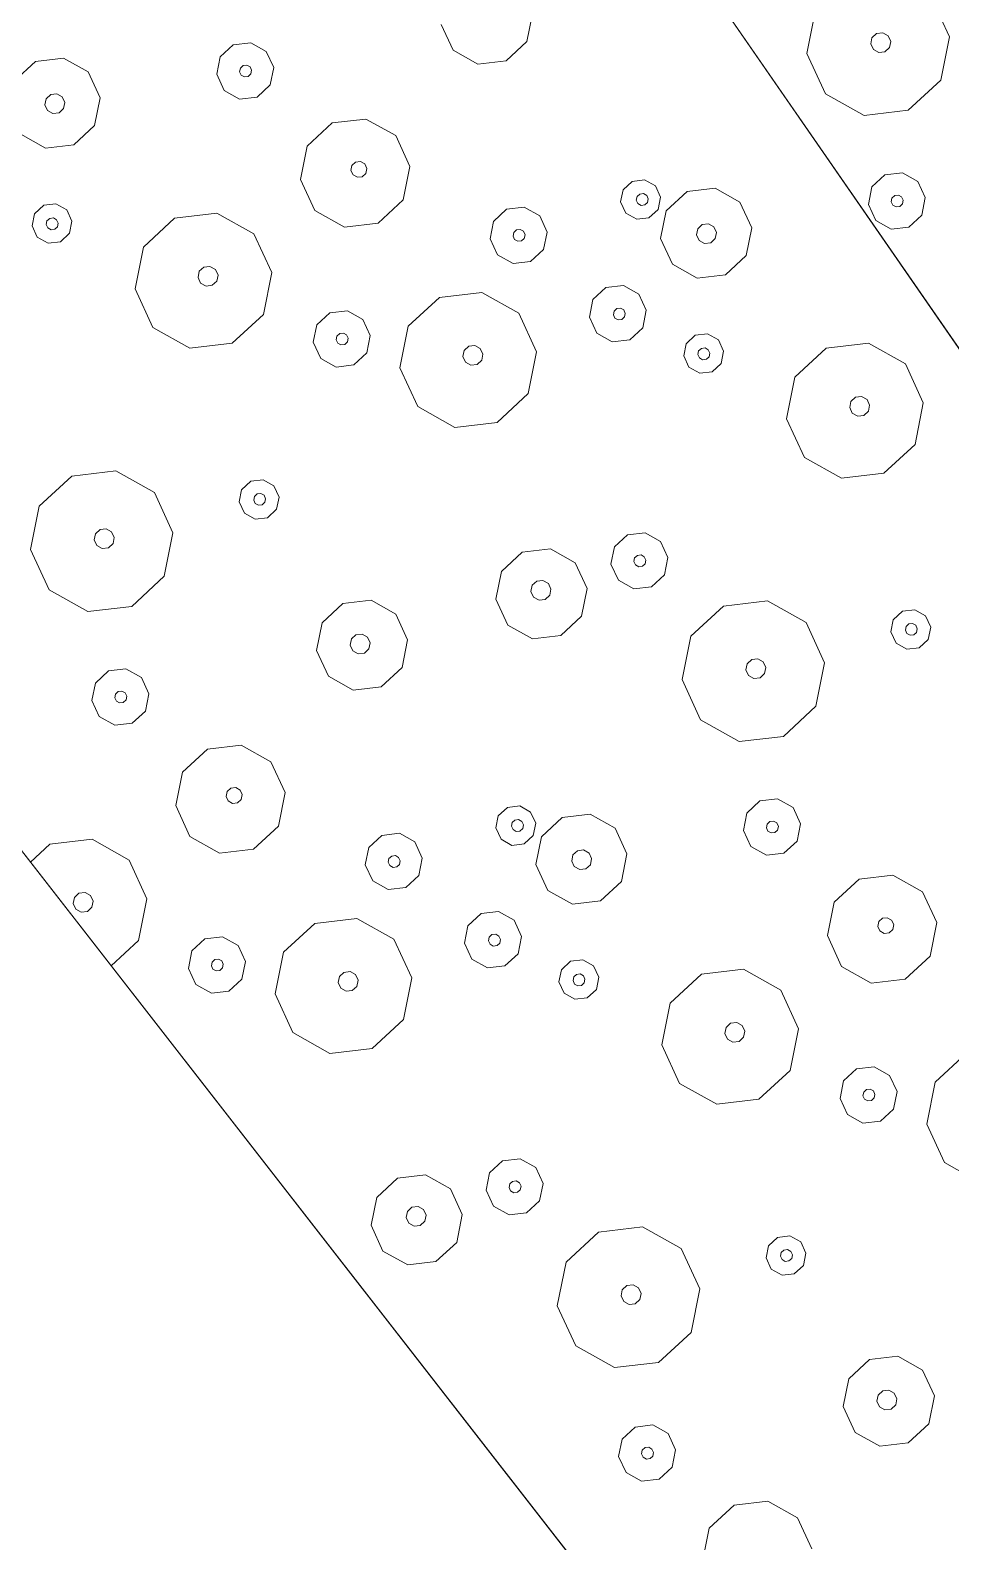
# Model space of a CAD drawing. Header units: metres. Extents: x -2858 to 512, y -1995 to 1252.
# Drawn here: x -569.978 to -567.41, y 413.151 to 417.366 of the extents above; entities that cross this region are included whole.
import ezdxf
from ezdxf.lldxf.tags import DXFTag

# ---------------------------------------------------------------- set-up
doc = ezdxf.new("R2010")
doc.units = ezdxf.units.M
doc.layers.add('Calque commun', color=7, linetype='Continuous')
doc.layers.add('Calque11', color=7, linetype='Continuous')
tags = doc.linetypes.add('HIDDENX2', pattern=[0.75, 0.5, -0.25]).pattern_tags.tags
tags[6:7] = [DXFTag(74, 4), DXFTag(75, 0), DXFTag(340, '0'), DXFTag(46, 1.0), DXFTag(50, 0.0), DXFTag(44, 0.0), DXFTag(45, 0.0)]
tags[4:5] = [DXFTag(74, 4), DXFTag(75, 0), DXFTag(340, '0'), DXFTag(46, 1.0), DXFTag(50, 0.0), DXFTag(44, 0.0), DXFTag(45, 0.0)]

# ---------------------------------------------------------------- blocks, each defined once
blk = doc.blocks.new('geometrebondepartleger')
at = {"layer": 'Calque11', "color": 7, "linetype": 'Continuous', "lineweight": 9}
blk.add_line((150.3457, 147.4392, 79), (130.1803, 35.9078, 79), dxfattribs=at)
blk = doc.blocks.new('pattern')
at = {"layer": 'Calque commun', "color": 54, "linetype": 'Continuous', "lineweight": 9}
for p, q in [((64.8599, 57.7875), (64.9281, 57.8277)), ((64.9281, 57.8277), (65.0068, 57.8202)), ((65.0068, 57.8202), (65.0661, 57.7679)), ((65.3678, 57.73), (65.4056, 57.8171)), ((64.8285, 57.7149), (64.8599, 57.7875)), ((65.0661, 57.7679), (65.0833, 57.6907)), ((64.8457, 57.6377), (64.8285, 57.7149)), ((64.9289, 57.6991), (64.9358, 57.715)), ((64.9358, 57.715), (64.9507, 57.7238)), ((64.9507, 57.7238), (64.9679, 57.7221)), ((64.9679, 57.7221), (64.9809, 57.7107)), ((65.3884, 57.6374), (65.3678, 57.73)), ((64.9326, 57.6822), (64.9289, 57.6991)), ((64.9456, 57.6707), (64.9326, 57.6822)), ((64.9628, 57.6691), (64.9456, 57.6707)), ((64.9777, 57.6779), (64.9628, 57.6691)), ((64.9846, 57.6938), (64.9777, 57.6779)), ((64.9809, 57.7107), (64.9846, 57.6938)), ((65.0833, 57.6907), (65.0518, 57.6181)), ((64.905, 57.5854), (64.8457, 57.6377)), ((65.4596, 57.5746), (65.3884, 57.6374)), ((65.0518, 57.6181), (64.9837, 57.5779)), ((65.6358, 57.6138), (65.5541, 57.5656)), ((64.9837, 57.5779), (64.905, 57.5854)), ((65.5541, 57.5656), (65.4596, 57.5746)), ((64.3307, 57.4905), (64.3565, 57.3747)), ((65.4534, 57.3498), (65.496, 57.375)), ((65.496, 57.375), (65.5452, 57.3703)), ((64.3565, 57.3747), (64.3093, 57.2658)), ((65.4338, 57.3045), (65.4534, 57.3498)), ((65.5452, 57.3703), (65.5823, 57.3376)), ((65.5823, 57.3376), (65.5931, 57.2893)), ((65.4445, 57.2562), (65.4338, 57.3045)), ((65.496, 57.2994), (65.5001, 57.3089)), ((65.4982, 57.2892), (65.496, 57.2994)), ((65.5001, 57.3089), (65.509, 57.3142)), ((65.509, 57.3142), (65.5194, 57.3132)), ((65.5194, 57.3132), (65.5272, 57.3063)), ((65.5294, 57.2962), (65.5253, 57.2866)), ((65.5272, 57.3063), (65.5294, 57.2962)), ((64.3093, 57.2658), (64.2071, 57.2055)), ((64.7889, 57.2233), (64.8027, 57.255)), ((64.8027, 57.255), (64.8325, 57.2726)), ((64.8325, 57.2726), (64.867, 57.2693)), ((64.867, 57.2693), (64.8929, 57.2464)), ((65.4816, 57.2235), (65.4445, 57.2562)), ((65.506, 57.2824), (65.4982, 57.2892)), ((65.5163, 57.2814), (65.506, 57.2824)), ((65.5253, 57.2866), (65.5163, 57.2814)), ((65.5931, 57.2893), (65.5734, 57.2439)), ((64.2071, 57.2055), (64.089, 57.2167)), ((64.7965, 57.1895), (64.7889, 57.2233)), ((64.8267, 57.2204), (64.8308, 57.2299)), ((64.829, 57.2103), (64.8267, 57.2204)), ((64.8368, 57.2034), (64.829, 57.2103)), ((64.8308, 57.2299), (64.8398, 57.2352)), ((64.8398, 57.2352), (64.8501, 57.2342)), ((64.856, 57.2077), (64.8471, 57.2024)), ((64.8501, 57.2342), (64.8579, 57.2273)), ((64.8602, 57.2172), (64.856, 57.2077)), ((64.8579, 57.2273), (64.8602, 57.2172)), ((64.9004, 57.2126), (64.8867, 57.1809)), ((64.8929, 57.2464), (64.9004, 57.2126)), ((65.5308, 57.2188), (65.4816, 57.2235)), ((65.5734, 57.2439), (65.5308, 57.2188)), ((64.2973, 57.1439), (64.3399, 57.1691)), ((64.3399, 57.1691), (64.3891, 57.1644)), ((64.3891, 57.1644), (64.4262, 57.1317)), ((64.8224, 57.1666), (64.7965, 57.1895)), ((64.8569, 57.1633), (64.8224, 57.1666)), ((64.8471, 57.2024), (64.8368, 57.2034)), ((64.8867, 57.1809), (64.8569, 57.1633)), ((64.2777, 57.0986), (64.2973, 57.1439)), ((64.4262, 57.1317), (64.4369, 57.0834)), ((65.0744, 57.1007), (65.1809, 57.1635)), ((65.1809, 57.1635), (65.3039, 57.1518)), ((65.3039, 57.1518), (65.3966, 57.07)), ((64.2884, 57.0503), (64.2777, 57.0986)), ((64.3399, 57.0935), (64.344, 57.103)), ((64.3421, 57.0833), (64.3399, 57.0935)), ((64.3499, 57.0764), (64.3421, 57.0833)), ((64.344, 57.103), (64.3529, 57.1083)), ((64.3529, 57.1083), (64.3633, 57.1073)), ((64.3692, 57.0807), (64.3602, 57.0755)), ((64.3633, 57.1073), (64.371, 57.1004)), ((64.3733, 57.0903), (64.3692, 57.0807)), ((64.371, 57.1004), (64.3733, 57.0903)), ((64.4369, 57.0834), (64.4173, 57.038)), ((65.0252, 56.9873), (65.0744, 57.1007)), ((64.3255, 57.0176), (64.2884, 57.0503)), ((64.3602, 57.0755), (64.3499, 57.0764)), ((64.4173, 57.038), (64.3747, 57.0129)), ((65.3966, 57.07), (65.4234, 56.9493)), ((64.3747, 57.0129), (64.3255, 57.0176)), ((65.1933, 56.9874), (65.2082, 56.9962)), ((65.2082, 56.9962), (65.2255, 56.9946)), ((63.8724, 56.9119), (63.9541, 56.9602)), ((63.9541, 56.9602), (64.0486, 56.9512)), ((65.0521, 56.8666), (65.0252, 56.9873)), ((65.1864, 56.9715), (65.1933, 56.9874)), ((65.1902, 56.9546), (65.1864, 56.9715)), ((65.2032, 56.9432), (65.1902, 56.9546)), ((65.2255, 56.9946), (65.2384, 56.9831)), ((65.2422, 56.9662), (65.2353, 56.9503)), ((65.2384, 56.9831), (65.2422, 56.9662)), ((63.8346, 56.8249), (63.8724, 56.9119)), ((64.0486, 56.9512), (64.1198, 56.8884)), ((65.2204, 56.9415), (65.2032, 56.9432)), ((65.2353, 56.9503), (65.2204, 56.9415)), ((65.4234, 56.9493), (65.3743, 56.8359)), ((64.1198, 56.8884), (64.1404, 56.7957)), ((64.3499, 56.822), (64.4521, 56.8823)), ((64.4521, 56.8823), (64.5702, 56.8711)), ((64.5702, 56.8711), (64.6592, 56.7925)), ((63.9564, 56.8262), (63.9683, 56.8332)), ((63.9683, 56.8332), (63.9821, 56.8319)), ((63.9821, 56.8319), (63.9924, 56.8228)), ((65.1448, 56.7848), (65.0521, 56.8666)), ((65.3743, 56.8359), (65.2678, 56.7731)), ((63.8553, 56.7322), (63.8346, 56.8249)), ((63.9509, 56.8135), (63.9564, 56.8262)), ((63.9539, 56.8), (63.9509, 56.8135)), ((63.9642, 56.7908), (63.9539, 56.8)), ((63.978, 56.7895), (63.9642, 56.7908)), ((63.9899, 56.7965), (63.978, 56.7895)), ((63.9954, 56.8092), (63.9899, 56.7965)), ((63.9924, 56.8228), (63.9954, 56.8092)), ((64.1404, 56.7957), (64.1027, 56.7086)), ((64.3027, 56.7131), (64.3499, 56.822)), ((64.6592, 56.7925), (64.685, 56.6767)), ((65.2678, 56.7731), (65.1448, 56.7848)), ((63.9264, 56.6694), (63.8553, 56.7322)), ((64.1027, 56.7086), (64.0209, 56.6604)), ((64.3285, 56.5973), (64.3027, 56.7131)), ((64.448, 56.6989), (64.4549, 56.7148)), ((64.4549, 56.7148), (64.4698, 56.7236)), ((64.4698, 56.7236), (64.487, 56.722)), ((64.487, 56.722), (64.5, 56.7105)), ((64.5, 56.7105), (64.5038, 56.6936)), ((64.0209, 56.6604), (63.9264, 56.6694)), ((64.4518, 56.682), (64.448, 56.6989)), ((64.4647, 56.6706), (64.4518, 56.682)), ((64.482, 56.6689), (64.4647, 56.6706)), ((64.4969, 56.6777), (64.482, 56.6689)), ((64.5038, 56.6936), (64.4969, 56.6777)), ((64.685, 56.6767), (64.6378, 56.5679)), ((64.4175, 56.5188), (64.3285, 56.5973)), ((65.1271, 56.5337), (65.1468, 56.5791)), ((65.1468, 56.5791), (65.1894, 56.6042)), ((65.1894, 56.6042), (65.2386, 56.5995)), ((65.2386, 56.5995), (65.2757, 56.5668)), ((64.6378, 56.5679), (64.5356, 56.5075)), ((65.1379, 56.4855), (65.1271, 56.5337)), ((65.1893, 56.5286), (65.1935, 56.5381)), ((65.1935, 56.5381), (65.2024, 56.5434)), ((65.2024, 56.5434), (65.2127, 56.5424)), ((65.2127, 56.5424), (65.2205, 56.5356)), ((65.2205, 56.5356), (65.2228, 56.5254)), ((65.2757, 56.5668), (65.2864, 56.5186)), ((64.5356, 56.5075), (64.4175, 56.5188)), ((65.1916, 56.5185), (65.1893, 56.5286)), ((65.1994, 56.5116), (65.1916, 56.5185)), ((65.2097, 56.5106), (65.1994, 56.5116)), ((65.2186, 56.5159), (65.2097, 56.5106)), ((65.2228, 56.5254), (65.2186, 56.5159)), ((65.2864, 56.5186), (65.2667, 56.4732)), ((65.3619, 56.4687), (65.43, 56.5089)), ((65.43, 56.5089), (65.5087, 56.5014)), ((65.5087, 56.5014), (65.568, 56.4491)), ((63.9203, 56.4446), (63.9628, 56.4698)), ((63.9628, 56.4698), (64.0121, 56.4651)), ((64.0121, 56.4651), (64.0491, 56.4324)), ((65.1749, 56.4527), (65.1379, 56.4855)), ((65.2242, 56.4481), (65.1749, 56.4527)), ((65.2667, 56.4732), (65.2242, 56.4481)), ((65.3304, 56.3962), (65.3619, 56.4687)), ((65.568, 56.4491), (65.5852, 56.3719)), ((63.9006, 56.3993), (63.9203, 56.4446)), ((63.9669, 56.4037), (63.9759, 56.409)), ((63.9759, 56.409), (63.9862, 56.408)), ((63.9862, 56.408), (63.994, 56.4011)), ((64.0491, 56.4324), (64.0599, 56.3841)), ((63.2695, 56.3498), (63.2993, 56.3674)), ((63.2993, 56.3674), (63.3338, 56.3641)), ((63.3338, 56.3641), (63.3597, 56.3412)), ((63.9114, 56.351), (63.9006, 56.3993)), ((63.9628, 56.3942), (63.9669, 56.4037)), ((63.9651, 56.384), (63.9628, 56.3942)), ((63.9728, 56.3772), (63.9651, 56.384)), ((63.9832, 56.3762), (63.9728, 56.3772)), ((63.9921, 56.3814), (63.9832, 56.3762)), ((63.9962, 56.391), (63.9921, 56.3814)), ((63.994, 56.4011), (63.9962, 56.391)), ((64.0599, 56.3841), (64.0402, 56.3387)), ((65.3476, 56.3189), (65.3304, 56.3962)), ((65.4234, 56.3788), (65.4303, 56.3947)), ((65.4271, 56.3619), (65.4234, 56.3788)), ((65.4303, 56.3947), (65.4452, 56.4035)), ((65.4452, 56.4035), (65.4624, 56.4018)), ((65.4624, 56.4018), (65.4754, 56.3904)), ((65.4791, 56.3735), (65.4722, 56.3576)), ((65.4754, 56.3904), (65.4791, 56.3735)), ((65.5852, 56.3719), (65.5538, 56.2993)), ((63.2558, 56.3181), (63.2695, 56.3498)), ((63.2935, 56.3152), (63.2977, 56.3247)), ((63.2977, 56.3247), (63.3066, 56.33)), ((63.3066, 56.33), (63.3169, 56.329)), ((63.3169, 56.329), (63.3247, 56.3221)), ((63.3247, 56.3221), (63.327, 56.312)), ((63.3597, 56.3412), (63.3673, 56.3074)), ((63.9484, 56.3183), (63.9114, 56.351)), ((64.0402, 56.3387), (63.9976, 56.3136)), ((64.6146, 56.3111), (64.6444, 56.3287)), ((64.6444, 56.3287), (64.6788, 56.3254)), ((64.6788, 56.3254), (64.7048, 56.3025)), ((65.4401, 56.3504), (65.4271, 56.3619)), ((65.4573, 56.3488), (65.4401, 56.3504)), ((65.4722, 56.3576), (65.4573, 56.3488)), ((63.2633, 56.2843), (63.2558, 56.3181)), ((63.2892, 56.2614), (63.2633, 56.2843)), ((63.2958, 56.3051), (63.2935, 56.3152)), ((63.3036, 56.2982), (63.2958, 56.3051)), ((63.3139, 56.2972), (63.3036, 56.2982)), ((63.3228, 56.3025), (63.3139, 56.2972)), ((63.327, 56.312), (63.3228, 56.3025)), ((63.3673, 56.3074), (63.3535, 56.2757)), ((63.9976, 56.3136), (63.9484, 56.3183)), ((64.6008, 56.2793), (64.6146, 56.3111)), ((64.6083, 56.2455), (64.6008, 56.2793)), ((64.6403, 56.2766), (64.6444, 56.2861)), ((64.6444, 56.2861), (64.6533, 56.2914)), ((64.6533, 56.2914), (64.6637, 56.2904)), ((64.6637, 56.2904), (64.6715, 56.2835)), ((64.6715, 56.2835), (64.6737, 56.2734)), ((64.7048, 56.3025), (64.7123, 56.2687)), ((65.4069, 56.2666), (65.3476, 56.3189)), ((65.5538, 56.2993), (65.4856, 56.2591)), ((63.3237, 56.2581), (63.2892, 56.2614)), ((63.3535, 56.2757), (63.3237, 56.2581)), ((63.5412, 56.1955), (63.6477, 56.2583)), ((63.6477, 56.2583), (63.7707, 56.2466)), ((63.7707, 56.2466), (63.8634, 56.1648)), ((64.6343, 56.2226), (64.6083, 56.2455)), ((64.6425, 56.2664), (64.6403, 56.2766)), ((64.6503, 56.2596), (64.6425, 56.2664)), ((64.6606, 56.2586), (64.6503, 56.2596)), ((64.6696, 56.2639), (64.6606, 56.2586)), ((64.6985, 56.2369), (64.6687, 56.2193)), ((64.6737, 56.2734), (64.6696, 56.2639)), ((64.7123, 56.2687), (64.6985, 56.2369)), ((65.4856, 56.2591), (65.4069, 56.2666)), ((63.4921, 56.0821), (63.5412, 56.1955)), ((64.6687, 56.2193), (64.6343, 56.2226)), ((63.8634, 56.1648), (63.8903, 56.0441)), ((64.3059, 56.14), (64.374, 56.1802)), ((64.374, 56.1802), (64.4527, 56.1727)), ((64.4527, 56.1727), (64.512, 56.1204)), ((64.2744, 56.0674), (64.3059, 56.14)), ((64.512, 56.1204), (64.5292, 56.0432)), ((63.5189, 55.9614), (63.4921, 56.0821)), ((63.6533, 56.0663), (63.6602, 56.0822)), ((63.6602, 56.0822), (63.6751, 56.091)), ((63.6751, 56.091), (63.6923, 56.0894)), ((63.6923, 56.0894), (63.7053, 56.0779)), ((63.7053, 56.0779), (63.709, 56.061)), ((64.3746, 56.0598), (64.3815, 56.0756)), ((64.3815, 56.0756), (64.3964, 56.0844)), ((64.3964, 56.0844), (64.4136, 56.0828)), ((64.4136, 56.0828), (64.4266, 56.0713)), ((64.4266, 56.0713), (64.4304, 56.0545)), ((64.6539, 56.029), (64.6736, 56.0744)), ((64.6736, 56.0744), (64.7162, 56.0995)), ((64.7162, 56.0995), (64.7654, 56.0948)), ((64.7654, 56.0948), (64.8024, 56.0621)), ((63.657, 56.0494), (63.6533, 56.0663)), ((63.67, 56.038), (63.657, 56.0494)), ((63.6872, 56.0363), (63.67, 56.038)), ((63.7021, 56.0451), (63.6872, 56.0363)), ((63.709, 56.061), (63.7021, 56.0451)), ((63.8903, 56.0441), (63.8411, 55.9307)), ((64.2916, 55.9902), (64.2744, 56.0674)), ((64.3784, 56.0429), (64.3746, 56.0598)), ((64.3914, 56.0314), (64.3784, 56.0429)), ((64.4086, 56.0298), (64.3914, 56.0314)), ((64.4235, 56.0386), (64.4086, 56.0298)), ((64.4304, 56.0545), (64.4235, 56.0386)), ((64.5292, 56.0432), (64.4978, 55.9706)), ((64.6647, 55.9808), (64.6539, 56.029)), ((64.7148, 56.0268), (64.7189, 56.0364)), ((64.7171, 56.0167), (64.7148, 56.0268)), ((64.7189, 56.0364), (64.7279, 56.0416)), ((64.7279, 56.0416), (64.7382, 56.0406)), ((64.7382, 56.0406), (64.746, 56.0338)), ((64.746, 56.0338), (64.7483, 56.0236)), ((64.8024, 56.0621), (64.8132, 56.0139)), ((64.3509, 55.9379), (64.2916, 55.9902)), ((64.7249, 56.0098), (64.7171, 56.0167)), ((64.7352, 56.0088), (64.7249, 56.0098)), ((64.7441, 56.0141), (64.7352, 56.0088)), ((64.7483, 56.0236), (64.7441, 56.0141)), ((64.8132, 56.0139), (64.7935, 55.9685)), ((64.964, 55.9236), (65.0662, 55.9839)), ((65.0662, 55.9839), (65.1843, 55.9727)), ((62.8168, 55.9168), (62.9189, 55.9771)), ((62.9189, 55.9771), (63.0371, 55.9659)), ((63.0371, 55.9659), (63.126, 55.8874)), ((63.6116, 55.8796), (63.5189, 55.9614)), ((64.4978, 55.9706), (64.4296, 55.9304)), ((64.7017, 55.948), (64.6647, 55.9808)), ((64.751, 55.9434), (64.7017, 55.948)), ((64.7935, 55.9685), (64.751, 55.9434)), ((65.1843, 55.9727), (65.2732, 55.8941)), ((62.7695, 55.8079), (62.8168, 55.9168)), ((63.8411, 55.9307), (63.7346, 55.8679)), ((64.4296, 55.9304), (64.3509, 55.9379)), ((64.4122, 55.8936), (64.442, 55.9111)), ((64.442, 55.9111), (64.4764, 55.9079)), ((64.4764, 55.9079), (64.5024, 55.885)), ((64.9168, 55.8147), (64.964, 55.9236)), ((63.126, 55.8874), (63.1518, 55.7715)), ((63.7346, 55.8679), (63.6116, 55.8796)), ((64.3984, 55.8618), (64.4122, 55.8936)), ((64.4059, 55.828), (64.3984, 55.8618)), ((64.4341, 55.8614), (64.4382, 55.871)), ((64.4363, 55.8513), (64.4341, 55.8614)), ((64.4382, 55.871), (64.4471, 55.8762)), ((64.4471, 55.8762), (64.4575, 55.8752)), ((64.4575, 55.8752), (64.4653, 55.8684)), ((64.4675, 55.8582), (64.4634, 55.8487)), ((64.4653, 55.8684), (64.4675, 55.8582)), ((64.5024, 55.885), (64.5099, 55.8512)), ((65.2732, 55.8941), (65.299, 55.7783)), ((62.9217, 55.8096), (62.9366, 55.8184)), ((62.9366, 55.8184), (62.9538, 55.8168)), ((62.9538, 55.8168), (62.9668, 55.8053)), ((64.4319, 55.8051), (64.4059, 55.828)), ((64.4441, 55.8444), (64.4363, 55.8513)), ((64.4544, 55.8434), (64.4441, 55.8444)), ((64.4634, 55.8487), (64.4544, 55.8434)), ((64.4961, 55.8194), (64.4663, 55.8018)), ((64.5099, 55.8512), (64.4961, 55.8194)), ((65.062, 55.8005), (65.0689, 55.8164)), ((65.0689, 55.8164), (65.0838, 55.8252)), ((65.0838, 55.8252), (65.1011, 55.8236)), ((65.1011, 55.8236), (65.114, 55.8121)), ((62.7953, 55.6921), (62.7695, 55.8079)), ((62.9148, 55.7937), (62.9217, 55.8096)), ((62.9186, 55.7768), (62.9148, 55.7937)), ((62.9316, 55.7654), (62.9186, 55.7768)), ((62.9706, 55.7884), (62.9637, 55.7725)), ((62.9668, 55.8053), (62.9706, 55.7884)), ((64.4663, 55.8018), (64.4319, 55.8051)), ((64.9426, 55.6989), (64.9168, 55.8147)), ((65.0658, 55.7836), (65.062, 55.8005)), ((65.0788, 55.7722), (65.0658, 55.7836)), ((65.1109, 55.7793), (65.096, 55.7705)), ((65.1178, 55.7952), (65.1109, 55.7793)), ((65.114, 55.8121), (65.1178, 55.7952)), ((65.299, 55.7783), (65.2518, 55.6694)), ((62.9488, 55.7638), (62.9316, 55.7654)), ((62.9637, 55.7725), (62.9488, 55.7638)), ((63.1518, 55.7715), (63.1046, 55.6627)), ((64.6955, 55.7225), (64.7381, 55.7477)), ((64.7381, 55.7477), (64.7873, 55.743)), ((64.7873, 55.743), (64.8244, 55.7103)), ((65.096, 55.7705), (65.0788, 55.7722)), ((62.8843, 55.6136), (62.7953, 55.6921)), ((63.6136, 55.6739), (63.6562, 55.699)), ((63.6562, 55.699), (63.7054, 55.6943)), ((63.7054, 55.6943), (63.7425, 55.6616)), ((64.6758, 55.6772), (64.6955, 55.7225)), ((64.8244, 55.7103), (64.8351, 55.662)), ((65.0315, 55.6204), (64.9426, 55.6989)), ((63.1046, 55.6627), (63.0024, 55.6023)), ((63.594, 55.6285), (63.6136, 55.6739)), ((63.7425, 55.6616), (63.7532, 55.6134)), ((64.6866, 55.6289), (64.6758, 55.6772)), ((64.738, 55.6721), (64.7422, 55.6816)), ((64.7403, 55.6619), (64.738, 55.6721)), ((64.7481, 55.6551), (64.7403, 55.6619)), ((64.7422, 55.6816), (64.7511, 55.6869)), ((64.7584, 55.6541), (64.7481, 55.6551)), ((64.7511, 55.6869), (64.7614, 55.6859)), ((64.7674, 55.6593), (64.7584, 55.6541)), ((64.7614, 55.6859), (64.7692, 55.679)), ((64.7715, 55.6689), (64.7674, 55.6593)), ((64.7692, 55.679), (64.7715, 55.6689)), ((64.8351, 55.662), (64.8155, 55.6166)), ((65.2518, 55.6694), (65.1496, 55.6091)), ((63.0024, 55.6023), (62.8843, 55.6136)), ((63.6047, 55.5803), (63.594, 55.6285)), ((63.6562, 55.6234), (63.6603, 55.6329)), ((63.6584, 55.6133), (63.6562, 55.6234)), ((63.6662, 55.6064), (63.6584, 55.6133)), ((63.6603, 55.6329), (63.6692, 55.6382)), ((63.6765, 55.6054), (63.6662, 55.6064)), ((63.6692, 55.6382), (63.6796, 55.6372)), ((63.6855, 55.6107), (63.6765, 55.6054)), ((63.6796, 55.6372), (63.6873, 55.6304)), ((63.6896, 55.6202), (63.6855, 55.6107)), ((63.6873, 55.6304), (63.6896, 55.6202)), ((63.7532, 55.6134), (63.7336, 55.568)), ((64.7237, 55.5962), (64.6866, 55.6289)), ((64.8155, 55.6166), (64.7729, 55.5915)), ((65.1496, 55.6091), (65.0315, 55.6204)), ((62.3871, 55.5395), (62.4297, 55.5646)), ((62.4297, 55.5646), (62.4789, 55.5599)), ((63.6418, 55.5476), (63.6047, 55.5803)), ((63.7336, 55.568), (63.691, 55.5429)), ((63.7972, 55.491), (63.8287, 55.5635)), ((63.8287, 55.5635), (63.8968, 55.6038)), ((63.8968, 55.6038), (63.9756, 55.5963)), ((63.9756, 55.5963), (64.0349, 55.5439)), ((64.7729, 55.5915), (64.7237, 55.5962)), ((65.2398, 55.5476), (65.2824, 55.5727)), ((65.2824, 55.5727), (65.3316, 55.568)), ((65.3316, 55.568), (65.3687, 55.5353)), ((62.3674, 55.4941), (62.3871, 55.5395)), ((62.4789, 55.5599), (62.516, 55.5272)), ((62.516, 55.5272), (62.5267, 55.4789)), ((63.691, 55.5429), (63.6418, 55.5476)), ((64.0349, 55.5439), (64.0521, 55.4667)), ((65.2202, 55.5022), (65.2398, 55.5476)), ((65.3687, 55.5353), (65.3794, 55.487)), ((62.3782, 55.4458), (62.3674, 55.4941)), ((62.4296, 55.489), (62.4338, 55.4985)), ((62.4319, 55.4788), (62.4296, 55.489)), ((62.4397, 55.472), (62.4319, 55.4788)), ((62.4338, 55.4985), (62.4427, 55.5038)), ((62.4427, 55.5038), (62.453, 55.5028)), ((62.453, 55.5028), (62.4608, 55.4959)), ((62.4631, 55.4858), (62.4589, 55.4762)), ((62.4608, 55.4959), (62.4631, 55.4858)), ((62.5267, 55.4789), (62.507, 55.4336)), ((63.8144, 55.4137), (63.7972, 55.491)), ((63.8902, 55.4736), (63.8971, 55.4895)), ((63.8971, 55.4895), (63.912, 55.4983)), ((63.912, 55.4983), (63.9292, 55.4966)), ((63.9292, 55.4966), (63.9422, 55.4852)), ((63.9422, 55.4852), (63.9459, 55.4683)), ((65.2309, 55.454), (65.2202, 55.5022)), ((65.2823, 55.4971), (65.2865, 55.5066)), ((65.2846, 55.487), (65.2823, 55.4971)), ((65.2924, 55.4801), (65.2846, 55.487)), ((65.2865, 55.5066), (65.2954, 55.5119)), ((65.3027, 55.4791), (65.2924, 55.4801)), ((65.2954, 55.5119), (65.3058, 55.5109)), ((65.3117, 55.4844), (65.3027, 55.4791)), ((65.3058, 55.5109), (65.3135, 55.504)), ((65.3158, 55.4939), (65.3117, 55.4844)), ((65.3135, 55.504), (65.3158, 55.4939)), ((65.3794, 55.487), (65.3598, 55.4417)), ((62.4152, 55.4131), (62.3782, 55.4458)), ((62.45, 55.471), (62.4397, 55.472)), ((62.4589, 55.4762), (62.45, 55.471)), ((63.894, 55.4567), (63.8902, 55.4736)), ((63.9069, 55.4452), (63.894, 55.4567)), ((63.9242, 55.4436), (63.9069, 55.4452)), ((63.9391, 55.4524), (63.9242, 55.4436)), ((63.9459, 55.4683), (63.9391, 55.4524)), ((64.0521, 55.4667), (64.0206, 55.3941)), ((65.268, 55.4212), (65.2309, 55.454)), ((65.3598, 55.4417), (65.3172, 55.4165)), ((62.4645, 55.4084), (62.4152, 55.4131)), ((62.507, 55.4336), (62.4645, 55.4084)), ((63.0676, 55.3741), (63.0814, 55.4059)), ((63.0814, 55.4059), (63.1112, 55.4235)), ((63.1112, 55.4235), (63.1457, 55.4202)), ((63.1457, 55.4202), (63.1716, 55.3973)), ((63.1716, 55.3973), (63.1791, 55.3635)), ((63.8737, 55.3614), (63.8144, 55.4137)), ((64.0206, 55.3941), (63.9525, 55.3539)), ((65.3172, 55.4165), (65.268, 55.4212)), ((62.0081, 55.2903), (62.1145, 55.3531)), ((62.1145, 55.3531), (62.2375, 55.3414)), ((63.0752, 55.3403), (63.0676, 55.3741)), ((63.1071, 55.3714), (63.1112, 55.3809)), ((63.1093, 55.3612), (63.1071, 55.3714)), ((63.1171, 55.3544), (63.1093, 55.3612)), ((63.1112, 55.3809), (63.1202, 55.3862)), ((63.1275, 55.3534), (63.1171, 55.3544)), ((63.1202, 55.3862), (63.1305, 55.3852)), ((63.1364, 55.3587), (63.1275, 55.3534)), ((63.1305, 55.3852), (63.1383, 55.3783)), ((63.1405, 55.3682), (63.1364, 55.3587)), ((63.1383, 55.3783), (63.1405, 55.3682)), ((63.1791, 55.3635), (63.1654, 55.3317)), ((63.9525, 55.3539), (63.8737, 55.3614)), ((64.8149, 55.3156), (64.8966, 55.3639)), ((64.8966, 55.3639), (64.9911, 55.3549)), ((64.9911, 55.3549), (65.0623, 55.292)), ((62.2375, 55.3414), (62.3302, 55.2596)), ((63.1011, 55.3174), (63.0752, 55.3403)), ((63.1356, 55.3142), (63.1011, 55.3174)), ((63.1654, 55.3317), (63.1356, 55.3142)), ((64.2693, 55.286), (64.3374, 55.3262)), ((64.3374, 55.3262), (64.4161, 55.3187)), ((64.4161, 55.3187), (64.4754, 55.2663)), ((64.7771, 55.2285), (64.8149, 55.3156)), ((61.9589, 55.1769), (62.0081, 55.2903)), ((62.7727, 55.2348), (62.8408, 55.2751)), ((62.8408, 55.2751), (62.9196, 55.2675)), ((62.9196, 55.2675), (62.9789, 55.2152)), ((64.2378, 55.2134), (64.2693, 55.286)), ((65.0623, 55.292), (65.0829, 55.1994)), ((65.2924, 55.2257), (65.3946, 55.286)), ((65.3946, 55.286), (65.4985, 55.2761)), ((62.3302, 55.2596), (62.3571, 55.1389)), ((62.7412, 55.1623), (62.7727, 55.2348)), ((64.4754, 55.2663), (64.4926, 55.1891)), ((64.7978, 55.1358), (64.7771, 55.2285)), ((64.8933, 55.2171), (64.8989, 55.2298)), ((64.8989, 55.2298), (64.9108, 55.2369)), ((64.9108, 55.2369), (64.9246, 55.2355)), ((64.9246, 55.2355), (64.9349, 55.2264)), ((64.9349, 55.2264), (64.938, 55.2129)), ((65.2452, 55.1168), (65.2924, 55.2257)), ((62.127, 55.177), (62.1419, 55.1858)), ((62.1419, 55.1858), (62.1591, 55.1842)), ((62.1591, 55.1842), (62.1721, 55.1727)), ((62.9789, 55.2152), (62.9961, 55.138)), ((63.1404, 55.1692), (63.183, 55.1943)), ((63.183, 55.1943), (63.2322, 55.1896)), ((63.2322, 55.1896), (63.2693, 55.1569)), ((64.255, 55.1362), (64.2378, 55.2134)), ((64.3382, 55.1975), (64.3451, 55.2134)), ((64.342, 55.1806), (64.3382, 55.1975)), ((64.3451, 55.2134), (64.36, 55.2222)), ((64.36, 55.2222), (64.3772, 55.2206)), ((64.3772, 55.2206), (64.3902, 55.2091)), ((64.394, 55.1922), (64.3871, 55.1763)), ((64.3902, 55.2091), (64.394, 55.1922)), ((64.4926, 55.1891), (64.4612, 55.1165)), ((64.8964, 55.2036), (64.8933, 55.2171)), ((64.9067, 55.1945), (64.8964, 55.2036)), ((64.9205, 55.1931), (64.9067, 55.1945)), ((64.9324, 55.2002), (64.9205, 55.1931)), ((64.938, 55.2129), (64.9324, 55.2002)), ((65.0829, 55.1994), (65.0452, 55.1123)), ((62.1201, 55.1611), (62.127, 55.177)), ((62.1239, 55.1442), (62.1201, 55.1611)), ((62.1368, 55.1328), (62.1239, 55.1442)), ((62.1758, 55.1558), (62.169, 55.1399)), ((62.1721, 55.1727), (62.1758, 55.1558)), ((62.7584, 55.085), (62.7412, 55.1623)), ((62.8414, 55.1546), (62.8483, 55.1704)), ((62.8452, 55.1377), (62.8414, 55.1546)), ((62.8483, 55.1704), (62.8632, 55.1792)), ((62.8632, 55.1792), (62.8805, 55.1776)), ((62.8805, 55.1776), (62.8934, 55.1661)), ((62.8972, 55.1493), (62.8903, 55.1334)), ((62.8934, 55.1661), (62.8972, 55.1493)), ((63.1207, 55.1238), (63.1404, 55.1692)), ((63.2693, 55.1569), (63.28, 55.1087)), ((64.3549, 55.1692), (64.342, 55.1806)), ((64.3722, 55.1676), (64.3549, 55.1692)), ((64.3871, 55.1763), (64.3722, 55.1676)), ((62.1541, 55.1311), (62.1368, 55.1328)), ((62.169, 55.1399), (62.1541, 55.1311)), ((62.3571, 55.1389), (62.3079, 55.0255)), ((62.8582, 55.1262), (62.8452, 55.1377)), ((62.8754, 55.1246), (62.8582, 55.1262)), ((62.8903, 55.1334), (62.8754, 55.1246)), ((62.9961, 55.138), (62.9646, 55.0654)), ((63.1315, 55.0756), (63.1207, 55.1238)), ((63.1816, 55.1216), (63.1858, 55.1312)), ((63.1839, 55.1115), (63.1816, 55.1216)), ((63.1917, 55.1046), (63.1839, 55.1115)), ((63.1858, 55.1312), (63.1947, 55.1364)), ((63.202, 55.1036), (63.1917, 55.1046)), ((63.1947, 55.1364), (63.205, 55.1355)), ((63.211, 55.1089), (63.202, 55.1036)), ((63.205, 55.1355), (63.2128, 55.1286)), ((63.2151, 55.1184), (63.211, 55.1089)), ((63.2128, 55.1286), (63.2151, 55.1184)), ((63.28, 55.1087), (63.2603, 55.0633)), ((64.3143, 55.0838), (64.255, 55.1362)), ((64.4612, 55.1165), (64.393, 55.0763)), ((64.8689, 55.073), (64.7978, 55.1358)), ((65.0452, 55.1123), (64.9634, 55.064)), ((65.271, 55.001), (65.2452, 55.1168)), ((65.3905, 55.1026), (65.3974, 55.1185)), ((65.3943, 55.0857), (65.3905, 55.1026)), ((65.3974, 55.1185), (65.4123, 55.1272)), ((65.4123, 55.1272), (65.4295, 55.1256)), ((65.4295, 55.1256), (65.4425, 55.1142)), ((65.4425, 55.1142), (65.4463, 55.0973)), ((62.8177, 55.0327), (62.7584, 55.085)), ((62.9646, 55.0654), (62.8965, 55.0252)), ((63.1686, 55.0428), (63.1315, 55.0756)), ((63.2603, 55.0633), (63.2178, 55.0382)), ((63.4308, 55.0184), (63.533, 55.0787)), ((63.533, 55.0787), (63.6511, 55.0675)), ((63.6511, 55.0675), (63.7401, 54.9889)), ((64.393, 55.0763), (64.3143, 55.0838)), ((64.9634, 55.064), (64.8689, 55.073)), ((65.4072, 55.0742), (65.3943, 55.0857)), ((65.4245, 55.0726), (65.4072, 55.0742)), ((65.4394, 55.0814), (65.4245, 55.0726)), ((65.4463, 55.0973), (65.4394, 55.0814)), ((62.3079, 55.0255), (62.2015, 54.9627)), ((62.8965, 55.0252), (62.8177, 55.0327)), ((63.2178, 55.0382), (63.1686, 55.0428)), ((63.3836, 54.9095), (63.4308, 55.0184)), ((62.8652, 54.9566), (62.879, 54.9884)), ((62.879, 54.9884), (62.9088, 55.006)), ((62.9088, 55.006), (62.9433, 55.0027)), ((62.9433, 55.0027), (62.9692, 54.9798)), ((62.9692, 54.9798), (62.9767, 54.946)), ((63.7401, 54.9889), (63.7659, 54.8731)), ((65.36, 54.9224), (65.271, 55.001)), ((62.8728, 54.9228), (62.8652, 54.9566)), ((62.9009, 54.9562), (62.905, 54.9658)), ((62.9032, 54.9461), (62.9009, 54.9562)), ((62.9109, 54.9392), (62.9032, 54.9461)), ((62.905, 54.9658), (62.914, 54.971)), ((62.9213, 54.9382), (62.9109, 54.9392)), ((62.914, 54.971), (62.9243, 54.97)), ((62.9302, 54.9435), (62.9213, 54.9382)), ((62.9243, 54.97), (62.9321, 54.9632)), ((62.9343, 54.953), (62.9302, 54.9435)), ((62.9321, 54.9632), (62.9343, 54.953)), ((62.9767, 54.946), (62.963, 54.9142)), ((62.8987, 54.8999), (62.8728, 54.9228)), ((62.9332, 54.8966), (62.8987, 54.8999)), ((62.963, 54.9142), (62.9332, 54.8966)), ((63.4094, 54.7937), (63.3836, 54.9095)), ((63.5289, 54.8953), (63.5358, 54.9112)), ((63.5326, 54.8784), (63.5289, 54.8953)), ((63.5358, 54.9112), (63.5507, 54.92)), ((63.5507, 54.92), (63.5679, 54.9184)), ((63.5679, 54.9184), (63.5809, 54.9069)), ((63.5846, 54.89), (63.5777, 54.8741)), ((63.5809, 54.9069), (63.5846, 54.89)), ((65.4333, 54.9154), (65.36, 54.9224)), ((63.5456, 54.867), (63.5326, 54.8784)), ((63.5628, 54.8653), (63.5456, 54.867)), ((63.5777, 54.8741), (63.5628, 54.8653)), ((63.7659, 54.8731), (63.7187, 54.7642)), ((64.8431, 54.8029), (64.8628, 54.8483)), ((64.8628, 54.8483), (64.9053, 54.8734)), ((64.9053, 54.8734), (64.9546, 54.8687)), ((64.9546, 54.8687), (64.9916, 54.836)), ((63.1427, 54.772), (63.1623, 54.8174)), ((63.1623, 54.8174), (63.2049, 54.8425)), ((63.2049, 54.8425), (63.2541, 54.8378)), ((63.2541, 54.8378), (63.2912, 54.8051)), ((63.2912, 54.8051), (63.3019, 54.7568)), ((64.9053, 54.7978), (64.9094, 54.8073)), ((64.9094, 54.8073), (64.9184, 54.8126)), ((64.9184, 54.8126), (64.9287, 54.8116)), ((64.9287, 54.8116), (64.9365, 54.8047)), ((64.9365, 54.8047), (64.9387, 54.7946)), ((64.9916, 54.836), (65.0024, 54.7878)), ((63.1534, 54.7237), (63.1427, 54.772)), ((63.2049, 54.7669), (63.209, 54.7764)), ((63.2071, 54.7567), (63.2049, 54.7669)), ((63.209, 54.7764), (63.2179, 54.7817)), ((63.2179, 54.7817), (63.2283, 54.7807)), ((63.2283, 54.7807), (63.2361, 54.7738)), ((63.2383, 54.7637), (63.2342, 54.7542)), ((63.2361, 54.7738), (63.2383, 54.7637)), ((63.4983, 54.7152), (63.4094, 54.7937)), ((63.7187, 54.7642), (63.6165, 54.7039)), ((64.212, 54.7534), (64.2418, 54.771)), ((64.2418, 54.771), (64.2763, 54.7678)), ((64.2763, 54.7678), (64.3022, 54.7449)), ((64.8539, 54.7547), (64.8431, 54.8029)), ((64.9076, 54.7877), (64.9053, 54.7978)), ((64.9153, 54.7808), (64.9076, 54.7877)), ((64.9257, 54.7798), (64.9153, 54.7808)), ((64.9346, 54.7851), (64.9257, 54.7798)), ((64.9387, 54.7946), (64.9346, 54.7851)), ((65.0024, 54.7878), (64.9827, 54.7424)), ((63.1905, 54.691), (63.1534, 54.7237)), ((63.2149, 54.7499), (63.2071, 54.7567)), ((63.2252, 54.7489), (63.2149, 54.7499)), ((63.2342, 54.7542), (63.2252, 54.7489)), ((63.3019, 54.7568), (63.2823, 54.7114)), ((64.1983, 54.7217), (64.212, 54.7534)), ((64.2058, 54.6879), (64.1983, 54.7217)), ((64.236, 54.7188), (64.2402, 54.7284)), ((64.2383, 54.7087), (64.236, 54.7188)), ((64.2402, 54.7284), (64.2491, 54.7336)), ((64.2491, 54.7336), (64.2594, 54.7327)), ((64.2594, 54.7327), (64.2672, 54.7258)), ((64.2672, 54.7258), (64.2695, 54.7157)), ((64.3022, 54.7449), (64.3098, 54.7111)), ((64.8909, 54.7219), (64.8539, 54.7547)), ((64.9401, 54.7173), (64.8909, 54.7219)), ((64.9827, 54.7424), (64.9401, 54.7173)), ((63.2397, 54.6863), (63.1905, 54.691)), ((63.2823, 54.7114), (63.2397, 54.6863)), ((63.6165, 54.7039), (63.4983, 54.7152)), ((64.2317, 54.665), (64.2058, 54.6879)), ((64.2461, 54.7018), (64.2383, 54.7087)), ((64.2564, 54.7009), (64.2461, 54.7018)), ((64.2654, 54.7061), (64.2564, 54.7009)), ((64.2695, 54.7157), (64.2654, 54.7061)), ((64.296, 54.6793), (64.2662, 54.6617)), ((64.3098, 54.7111), (64.296, 54.6793)), ((63.687, 54.597), (63.7066, 54.6424)), ((63.7066, 54.6424), (63.7492, 54.6675)), ((63.7492, 54.6675), (63.7984, 54.6628)), ((63.7984, 54.6628), (63.8355, 54.6301)), ((64.2662, 54.6617), (64.2317, 54.665)), ((64.4837, 54.5991), (64.5902, 54.6619)), ((64.5902, 54.6619), (64.7132, 54.6502)), ((64.7132, 54.6502), (64.8059, 54.5684)), ((63.6977, 54.5488), (63.687, 54.597)), ((63.7492, 54.5919), (63.7533, 54.6014)), ((63.7533, 54.6014), (63.7622, 54.6067)), ((63.7622, 54.6067), (63.7726, 54.6057)), ((63.7726, 54.6057), (63.7804, 54.5988)), ((63.7804, 54.5988), (63.7826, 54.5887)), ((63.8355, 54.6301), (63.8463, 54.5818)), ((64.4346, 54.4857), (64.4837, 54.5991)), ((63.7514, 54.5818), (63.7492, 54.5919)), ((63.7592, 54.5749), (63.7514, 54.5818)), ((63.7696, 54.5739), (63.7592, 54.5749)), ((63.7785, 54.5792), (63.7696, 54.5739)), ((63.7826, 54.5887), (63.7785, 54.5792)), ((63.8463, 54.5818), (63.8266, 54.5365)), ((64.8059, 54.5684), (64.8328, 54.4478)), ((63.7348, 54.516), (63.6977, 54.5488)), ((63.784, 54.5113), (63.7348, 54.516)), ((63.8266, 54.5365), (63.784, 54.5113)), ((64.4614, 54.365), (64.4346, 54.4857)), ((64.5958, 54.47), (64.6027, 54.4858)), ((64.5995, 54.4531), (64.5958, 54.47)), ((64.6027, 54.4858), (64.6176, 54.4946)), ((64.6176, 54.4946), (64.6348, 54.493)), ((64.6348, 54.493), (64.6478, 54.4815)), ((64.6478, 54.4815), (64.6515, 54.4647)), ((63.2817, 54.4104), (63.3635, 54.4587)), ((63.3635, 54.4587), (63.458, 54.4497)), ((63.458, 54.4497), (63.5291, 54.3868)), ((64.6125, 54.4416), (64.5995, 54.4531)), ((64.6297, 54.44), (64.6125, 54.4416)), ((64.6446, 54.4488), (64.6297, 54.44)), ((64.6515, 54.4647), (64.6446, 54.4488)), ((64.8328, 54.4478), (64.7836, 54.3344)), ((62.7361, 54.3808), (62.8042, 54.421)), ((62.8042, 54.421), (62.883, 54.4135)), ((62.883, 54.4135), (62.9423, 54.3611)), ((63.2439, 54.3233), (63.2817, 54.4104)), ((63.5291, 54.3868), (63.5498, 54.2942)), ((62.9423, 54.3611), (62.9595, 54.2839)), ((63.7593, 54.3205), (63.8614, 54.3808)), ((63.8614, 54.3808), (63.9796, 54.3695)), ((63.9796, 54.3695), (64.0685, 54.291)), ((64.5541, 54.2832), (64.4614, 54.365)), ((63.2646, 54.2306), (63.2439, 54.3233)), ((63.3602, 54.3119), (63.3657, 54.3246)), ((63.3632, 54.2984), (63.3602, 54.3119)), ((63.3736, 54.2893), (63.3632, 54.2984)), ((63.3657, 54.3246), (63.3776, 54.3317)), ((63.3776, 54.3317), (63.3914, 54.3304)), ((63.3914, 54.3304), (63.4018, 54.3212)), ((63.4048, 54.3077), (63.3993, 54.295)), ((63.4018, 54.3212), (63.4048, 54.3077)), ((63.712, 54.2116), (63.7593, 54.3205)), ((64.7836, 54.3344), (64.6771, 54.2715)), ((62.9595, 54.2839), (62.928, 54.2113)), ((63.3873, 54.2879), (63.3736, 54.2893)), ((63.3993, 54.295), (63.3873, 54.2879)), ((63.5498, 54.2942), (63.512, 54.2071)), ((64.0685, 54.291), (64.0943, 54.1752)), ((64.6771, 54.2715), (64.5541, 54.2832)), ((63.3357, 54.1678), (63.2646, 54.2306)), ((63.8573, 54.1974), (63.8642, 54.2133)), ((63.8642, 54.2133), (63.8791, 54.2221)), ((63.8791, 54.2221), (63.8963, 54.2204)), ((63.8963, 54.2204), (63.9093, 54.209)), ((63.512, 54.2071), (63.4303, 54.1588)), ((63.7378, 54.0958), (63.712, 54.2116)), ((63.8611, 54.1805), (63.8573, 54.1974)), ((63.8741, 54.169), (63.8611, 54.1805)), ((63.9062, 54.1762), (63.8913, 54.1674)), ((63.9131, 54.1921), (63.9062, 54.1762)), ((63.9093, 54.209), (63.9131, 54.1921)), ((64.0943, 54.1752), (64.0471, 54.0663)), ((63.4303, 54.1588), (63.3357, 54.1678)), ((63.8913, 54.1674), (63.8741, 54.169)), ((63.8268, 54.0172), (63.7378, 54.0958)), ((64.0471, 54.0663), (63.9449, 54.006)), ((63.9449, 54.006), (63.8268, 54.0172)), ((63.3296, 53.9431), (63.3722, 53.9682)), ((63.3722, 53.9682), (63.4214, 53.9635)), ((63.4214, 53.9635), (63.4585, 53.9308)), ((63.3099, 53.8977), (63.3296, 53.9431)), ((63.4585, 53.9308), (63.4692, 53.8826)), ((63.3207, 53.8495), (63.3099, 53.8977)), ((63.3721, 53.8926), (63.3763, 53.9021)), ((63.3744, 53.8825), (63.3721, 53.8926)), ((63.3822, 53.8756), (63.3744, 53.8825)), ((63.3763, 53.9021), (63.3852, 53.9074)), ((63.3852, 53.9074), (63.3955, 53.9064)), ((63.4014, 53.8799), (63.3925, 53.8746)), ((63.3955, 53.9064), (63.4033, 53.8996)), ((63.4056, 53.8894), (63.4014, 53.8799)), ((63.4033, 53.8996), (63.4056, 53.8894)), ((63.4692, 53.8826), (63.4495, 53.8372)), ((63.3577, 53.8167), (63.3207, 53.8495)), ((63.3925, 53.8746), (63.3822, 53.8756)), ((63.4495, 53.8372), (63.407, 53.8121)), ((63.407, 53.8121), (63.3577, 53.8167)), ((64.0101, 53.7778), (64.0239, 53.8095)), ((64.0239, 53.8095), (64.0537, 53.8271)), ((64.0537, 53.8271), (64.0882, 53.8238)), ((64.0882, 53.8238), (64.1141, 53.8009)), ((64.1141, 53.8009), (64.1216, 53.7671)), ((64.0177, 53.744), (64.0101, 53.7778)), ((64.0496, 53.775), (64.0537, 53.7845)), ((64.0518, 53.7649), (64.0496, 53.775)), ((64.0596, 53.758), (64.0518, 53.7649)), ((64.0537, 53.7845), (64.0627, 53.7898)), ((64.07, 53.757), (64.0596, 53.758)), ((64.0627, 53.7898), (64.073, 53.7888)), ((64.0789, 53.7623), (64.07, 53.757)), ((64.073, 53.7888), (64.0808, 53.782)), ((64.083, 53.7718), (64.0789, 53.7623)), ((64.0808, 53.782), (64.083, 53.7718)), ((64.1216, 53.7671), (64.1079, 53.7354)), ((64.0436, 53.7211), (64.0177, 53.744)), ((64.0781, 53.7178), (64.0436, 53.7211)), ((64.1079, 53.7354), (64.0781, 53.7178)), ((63.7152, 53.6385), (63.7833, 53.6787)), ((63.7833, 53.6787), (63.8621, 53.6712)), ((63.8621, 53.6712), (63.9214, 53.6188)), ((63.6837, 53.5659), (63.7152, 53.6385)), ((63.7908, 53.5741), (63.8057, 53.5829)), ((63.8057, 53.5829), (63.823, 53.5812)), ((63.823, 53.5812), (63.8359, 53.5698)), ((63.9214, 53.6188), (63.9386, 53.5416)), ((63.7009, 53.4887), (63.6837, 53.5659)), ((63.7839, 53.5582), (63.7908, 53.5741)), ((63.7877, 53.5413), (63.7839, 53.5582)), ((63.8007, 53.5299), (63.7877, 53.5413)), ((63.8397, 53.5529), (63.8328, 53.537)), ((63.8359, 53.5698), (63.8397, 53.5529)), ((63.8179, 53.5282), (63.8007, 53.5299)), ((63.8328, 53.537), (63.8179, 53.5282)), ((63.7602, 53.4363), (63.7009, 53.4887)), ((63.839, 53.4288), (63.7602, 53.4363))]:
    blk.add_line(p, q, dxfattribs=at)
at = {"layer": 'Calque commun', "color": 7, "linetype": 'Continuous', "lineweight": 9}
mesh = blk.add_polyface(dxfattribs=at)
corners = [(70.8497, 113.5412), (53.8349, 19.1692), (74.7282, 106.3237), (76.0435, 113.5984), (74.769, 106.1763), (58.8077, 18.2701), (114.1703, 105.207), (114.1703, 98.5387)]
mesh.append_faces([[corners[k] for k in face] for face in [(3, 4, 6)]], dxfattribs={"vtx0": -1, "vtx1": -1, "color": 7})
mesh.append_faces([[corners[k] for k in face] for face in [(3, 2, 4)]], dxfattribs={"vtx0": -1, "vtx2": -1, "color": 7})
mesh.append_faces([[corners[k] for k in face] for face in [(5, 2, 1)]], dxfattribs={"vtx1": -1, "color": 7})
mesh.append_faces([[corners[k] for k in face] for face in [(0, 1, 2), (3, 0, 2)]], dxfattribs={"vtx1": -1, "vtx2": -1, "color": 7})
mesh.append_faces([[corners[k] for k in face] for face in [(4, 7, 6)]], dxfattribs={"vtx2": -1, "color": 7})

msp = doc.modelspace()

# ---------------------------------------------------------------- linework, layer by layer
at = {"layer": 'Calque commun', "color": 3, "linetype": 'HIDDENX2', "lineweight": 18, "extrusion": (0, 0, -1)}
msp.add_arc((494.5277, 544.1418), 162.6468, 258.823451, 321.396966, dxfattribs=at)
msp.add_arc((494.5277, 544.1418), 162.6468, 258.823451, 321.396966, dxfattribs=at)
msp.add_arc((494.5277, 544.1418), 162.6468, 258.823451, 321.396966, dxfattribs=at)

# ---------------------------------------------------------------- block references
at = {"layer": 'Calque commun', "color": 0, "linetype": 'ByBlock', "lineweight": -2, "rotation": 228.1617603435354}
for name, p in [('geometrebondepartleger', (-528.8356, 560.3039)), ('pattern', (-567.2453, 500.4263))]:
    msp.add_blockref(name, p, dxfattribs=at)

doc.saveas('drawing.dxf')
